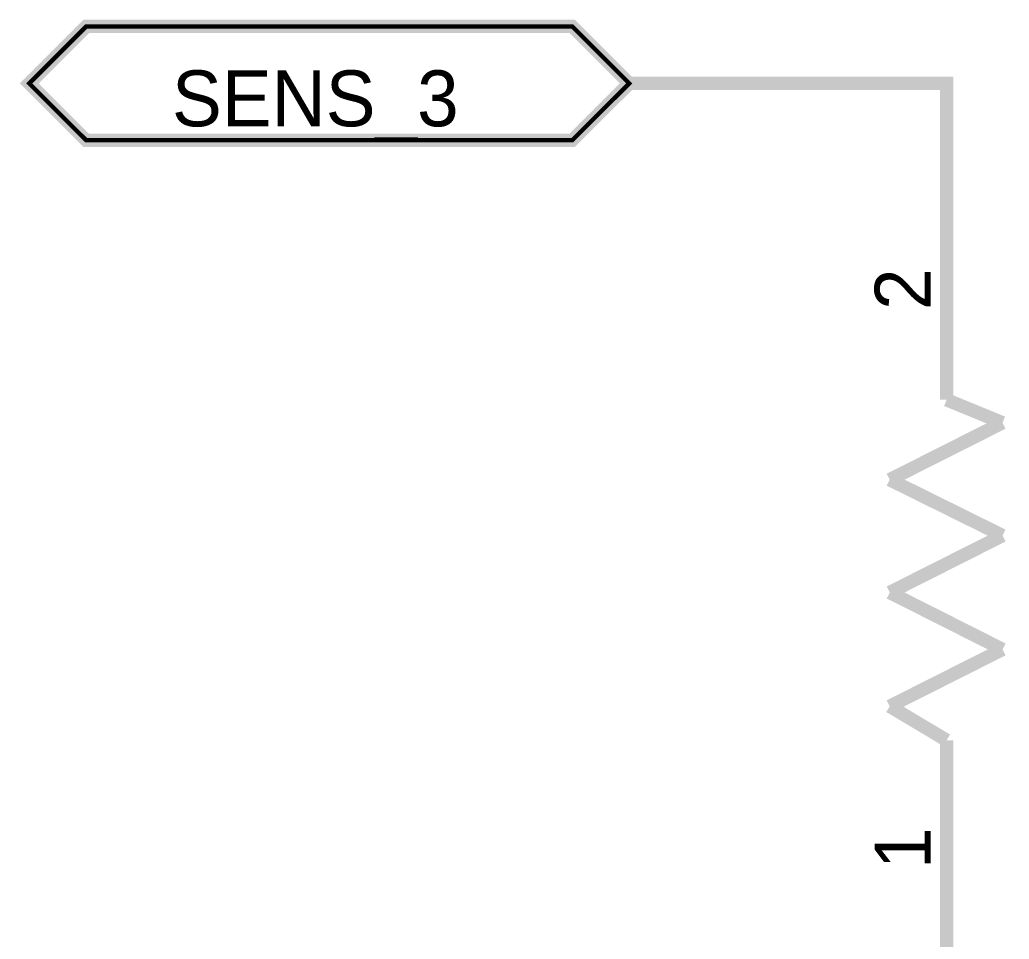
# Model space of a CAD drawing. Header units: millimetres. Extents: x 0 to 800, y 0 to 567.
# Drawn here: x 533.45 to 555.65, y 513.42 to 534.05 of the extents above; entities that cross this region are included whole.
import ezdxf

# ---------------------------------------------------------------- set-up
doc = ezdxf.new("R2010")
doc.units = ezdxf.units.MM
doc.layers.add('Sheet', color=255, linetype='Continuous')

msp = doc.modelspace()

# ---------------------------------------------------------------- linework, layer by layer
at = {"layer": 'Sheet'}
for const_width in [0.3, 0.0991]:
    msp.add_lwpolyline([(534.938, 531.344), (533.661, 532.62), (534.938, 533.897), (545.846, 533.897), (547.123, 532.62), (545.846, 531.344), (534.938, 531.344)], close=True, dxfattribs=dict(at, const_width=const_width))
at = {"layer": 'Sheet', "const_width": 0.3}
for points in [[(547.123, 532.62), (554.246, 532.62), (554.246, 530.582)], [(554.246, 525.52), (554.246, 530.582)], [(554.246, 525.52), (554.246, 526.281)], [(555.501, 525.005), (554.246, 525.52)], [(552.969, 523.728), (555.501, 525.005)], [(555.501, 522.474), (552.969, 523.728)], [(552.969, 521.197), (555.501, 522.474)], [(555.501, 519.92), (552.969, 521.197)], [(552.969, 518.643), (555.501, 519.92)], [(554.246, 517.882), (552.969, 518.643)], [(554.246, 517.882), (554.246, 512.82)], [(554.246, 517.882), (554.246, 517.12)]]:
    msp.add_lwpolyline(points, dxfattribs=at)

# ---------------------------------------------------------------- texts
at = {"layer": 'Sheet'}
msp.add_text('SENS_3', height=1.2543, dxfattribs=at).set_placement((536.864, 531.657))
for s, p in [('2', (553.888, 527.536)), ('1', (553.888, 514.992))]:
    msp.add_text(s, height=1.254, rotation=90, dxfattribs=at).set_placement(p)

doc.saveas('drawing.dxf')
